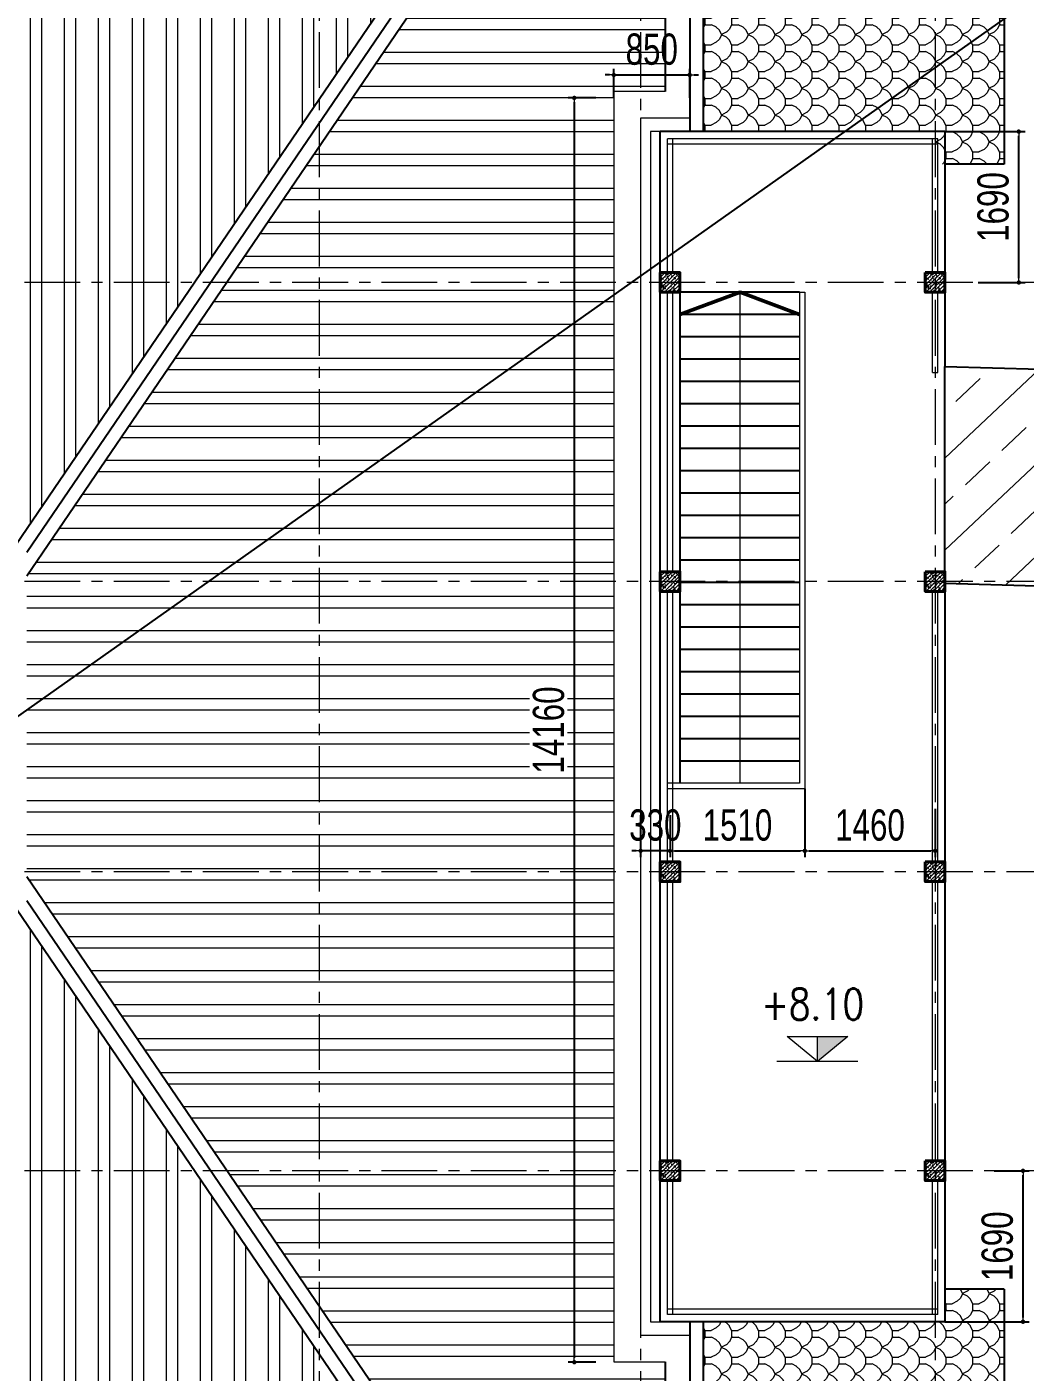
# Model space of a CAD drawing. Header units: millimetres. Extents: x -519517 to -431282, y -372679 to 113618.
# Drawn here: x -458429 to -447246, y -50855 to -35789 of the extents above; entities that cross this region are included whole.
import ezdxf
from ezdxf.enums import TextEntityAlignment as Align

# ---------------------------------------------------------------- set-up
doc = ezdxf.new("R2010")
doc.units = ezdxf.units.MM
doc.header["$LTSCALE"] = 5
for name, pattern in [('CENTER2', [28.575, 19.05, -3.175, 3.175, -3.175]), ('CENTERX2', [4, 2.5, -0.5, 0.5, -0.5]), ('DASHDOT', [1, 0.5, -0.25, 0, -0.25])]:
    doc.linetypes.add(name, pattern=pattern)
doc.layers.get('0').update_dxf_attribs({"linetype": 'CENTER2'})
for name, color, linetype, lineweight in [('2', 2, 'Continuous', 20), ('BICO-8-THAY2', 8, 'Continuous', 20), ('cat1', 30, 'Continuous', 50), ('hatch1', 136, 'Continuous', 9), ('LC Dim', 8, 'Continuous', 18), ('LC Hatch', 252, 'Continuous', 9), ('LC Net dam2', 6, 'Continuous', 40), ('LC Net thay', 7, 'Continuous', 25), ('LC Net truc', 79, 'DASHDOT', 13), ('LC Text1', 3, 'Continuous', 20), ('LC Text2', 7, 'Continuous', 25), ('manh1', 67, 'Continuous', 13)]:
    doc.layers.add(name, color=color, linetype=linetype, lineweight=lineweight)
doc.layers.add('KCS_Plotter', color=11, linetype='Continuous', plot=False)
doc.styles.add('HOATBIF', font='hoatbif.shx', dxfattribs={"width": 0.75})
doc.styles.add('T1', font='Vnsimli.shx', dxfattribs={"width": 0.8})
doc.dimstyles.new('Copy of 1-110', dxfattribs={"dimscale": 110, "dimtxt": 2.5, "dimasz": 0.35, "dimexe": 0.5, "dimexo": 0, "dimgap": 0.8, "dimtad": 1, "dimdec": 0, "dimzin": 0, "dimdsep": 46, "dimtxsty": 'HOATBIF', "dimblk1": 'DOT', "dimblk2": 'DOT', "dimsah": 1, "dimcen": -1, "dimdle": 1, "dimclrd": 256, "dimclre": 256, "dimclrt": 4, "dimadec": 3, "dimazin": 2, "dimtfac": 0.333333, "dimtdec": 0, "dimtix": 1, "dimtmove": 2, "dimatfit": 3, "dimldrblk": 'DOT', "dimfxl": 1, "dimtvp": 0.833333, "dimtolj": 1, "dimtzin": 0, "dimarcsym": 0})
pattern_1 = [(116.56505, (-383331.25, 648304.44), (-299.99982, 6e-06), [63.167, -607.6535]), (116.56505, (-383331.25, 648004.44), (-299.99982, 6e-06), [63.167, -607.6535]), (153.43495, (-383393.48, 648394.92), (-299.999824, -6e-06), [60.3815, -610.439]), (153.43495, (-383393.48, 648094.92), (-299.999824, -6e-06), [60.3815, -610.439]), (135, (-383359.5, 648060.94), (-299.99995, 1e-13), [48.057, -376.207]), (225, (-383359.5, 647885.4), (-299.99995, 1e-13), [48.057, -376.207]), (90, (-383331.25, 647941.9), (-300, 9e-14), [62.5425, -237.4575]), (206.56505, (-383393.48, 648151.42), (-299.999824, 6e-06), [60.3815, -610.439]), (206.56505, (-383393.48, 647851.42), (-299.999824, 6e-06), [60.3815, -610.439]), (243.43495, (-383331.25, 648241.9), (-299.99982, -6e-06), [63.167, -607.6535]), (243.43495, (-383331.25, 647941.9), (-299.99982, -6e-06), [63.167, -607.6535]), (360, (-383631.25, 648010.67), (1e-13, 300), [68.771, -231.229]), (225, (-383472, 648072.9), (-299.99995, 1e-13), [48.057, -376.207]), (243.43495, (-383447.5, 648421.92), (-299.99982, -6e-06), [54.81, -616.01]), (243.43495, (-383447.5, 648121.92), (-299.99982, -6e-06), [54.81, -616.01]), (206.56505, (-383505.98, 648338.92), (-299.999824, 6e-06), [63.167, -607.6535]), (206.56505, (-383505.98, 648038.92), (-299.999824, 6e-06), [63.167, -607.6535]), (153.43495, (-383505.98, 648207.42), (-299.999824, -6e-06), [63.167, -607.6535]), (153.43495, (-383505.98, 647907.42), (-299.999824, -6e-06), [63.167, -607.6535]), (135, (-383472, 647873.44), (-299.99995, 1e-13), [48.057, -376.207]), (360, (-383631.25, 647935.67), (1e-13, 300), [68.771, -231.229]), (116.56505, (-383447.5, 648124.42), (-299.99982, 6e-06), [54.81, -616.01]), (116.56505, (-383447.5, 647824.42), (-299.99982, 6e-06), [54.81, -616.01])]

# ---------------------------------------------------------------- blocks, each defined once
blk = doc.blocks.new('DOT')
at = {"color": 0, "linetype": 'ByBlock'}
blk.add_line((-0.5, 0), (-1, 0), dxfattribs=at)
at = {"color": 0, "linetype": 'ByBlock', "const_width": 0.5}
blk.add_lwpolyline([(-0.25, 0, 1), (0.25, 0, 1)], format="xyb", close=True, dxfattribs=at)
blk = doc.blocks.new('*D243')
at = {"layer": 'Defpoints', "color": 0, "transparency": 16777216}
for p in [(-447593, -48601), (-447270, -48601), (-448144, -50291)]:
    blk.add_point(p, dxfattribs=at)
at = {"layer": 'LC Dim', "lineweight": -2, "transparency": 16777216}
for p, q in [((-447593, -48601), (-447200, -48601)), ((-447270, -50242), (-447270, -48650)), ((-448144, -50291), (-447200, -50291))]:
    blk.add_line(p, q, dxfattribs=at)
at = {"layer": 'LC Dim', "lineweight": -2, "transparency": 16777216, "xscale": 49, "yscale": 49, "zscale": 49}
for p, rotation in [((-447270, -48601), 90), ((-447270, -50291), 270)]:
    blk.add_blockref('DOT', p, dxfattribs=dict(at, rotation=rotation))
at = {"layer": 'LC Dim', "color": 4, "transparency": 16777216, "insert": (-447557, -49446), "char_height": 350, "attachment_point": 5, "rotation": 90, "style": 'HOATBIF'}
blk.add_mtext('\\A1;1690', dxfattribs=at)
blk = doc.blocks.new('_Dot')
at = {"color": 0, "linetype": 'ByBlock', "lineweight": -2}
blk.add_line((-0.5, 0), (-1, 0), dxfattribs=at)
at = {"color": 0, "linetype": 'ByBlock', "const_width": 0.5}
blk.add_lwpolyline([(-0.25, 0, 1), (0.25, 0, 1)], format="xyb", close=True, dxfattribs=at)
blk = doc.blocks.new('*D244')
at = {"layer": 'Defpoints', "color": 0, "transparency": 16777216}
for p in [(-448144, -36961), (-447317, -36961), (-447772, -38651)]:
    blk.add_point(p, dxfattribs=at)
at = {"layer": 'LC Dim', "lineweight": -2, "transparency": 16777216}
for p, q in [((-448144, -36961), (-447247, -36961)), ((-447317, -38602), (-447317, -37010)), ((-447772, -38651), (-447247, -38651))]:
    blk.add_line(p, q, dxfattribs=at)
at = {"layer": 'LC Dim', "lineweight": -2, "transparency": 16777216, "xscale": 49, "yscale": 49, "zscale": 49}
for p, rotation in [((-447317, -36961), 90), ((-447317, -38651), 270)]:
    blk.add_blockref('DOT', p, dxfattribs=dict(at, rotation=rotation))
at = {"layer": 'LC Dim', "color": 4, "transparency": 16777216, "insert": (-447604, -37806), "char_height": 350, "attachment_point": 5, "rotation": 90, "style": 'HOATBIF'}
blk.add_mtext('\\A1;1690', dxfattribs=at)
blk = doc.blocks.new('*D233')
at = {"layer": 'Defpoints', "color": 0, "transparency": 16777216}
for p in [(-449714, -44321), (-451224, -44619), (-449714, -45017)]:
    blk.add_point(p, dxfattribs=at)
at = {"layer": 'LC Dim', "lineweight": -2, "transparency": 16777216}
for p, q in [((-449714, -44321), (-449714, -45087)), ((-451224, -44619), (-451224, -45087)), ((-451175, -45017), (-449763, -45017))]:
    blk.add_line(p, q, dxfattribs=at)
at = {"layer": 'LC Dim', "lineweight": -2, "transparency": 16777216, "xscale": 49, "yscale": 49, "zscale": 49, "rotation": 180}
blk.add_blockref('DOT', (-451224, -45017), dxfattribs=at)
at = {"layer": 'LC Dim', "lineweight": -2, "transparency": 16777216, "xscale": 49, "yscale": 49, "zscale": 49}
blk.add_blockref('DOT', (-449714, -45017), dxfattribs=at)
at = {"layer": 'LC Dim', "color": 4, "transparency": 16777216, "insert": (-450469, -44730), "char_height": 350, "attachment_point": 5, "style": 'HOATBIF'}
blk.add_mtext('\\A1;1510', dxfattribs=at)
blk = doc.blocks.new('*D234')
at = {"layer": 'Defpoints', "color": 0, "transparency": 16777216}
for p in [(-451554, -44619), (-451224, -44619), (-451554, -45017)]:
    blk.add_point(p, dxfattribs=at)
at = {"layer": 'LC Dim', "lineweight": -2, "transparency": 16777216}
for p, q in [((-451554, -44619), (-451554, -45087)), ((-451224, -44619), (-451224, -45087)), ((-451603, -45017), (-451652, -45017)), ((-451224, -45017), (-451554, -45017)), ((-451175, -45017), (-451126, -45017))]:
    blk.add_line(p, q, dxfattribs=at)
at = {"layer": 'LC Dim', "lineweight": -2, "transparency": 16777216, "xscale": 49, "yscale": 49, "zscale": 49}
blk.add_blockref('DOT', (-451554, -45017), dxfattribs=at)
at = {"layer": 'LC Dim', "lineweight": -2, "transparency": 16777216, "xscale": 49, "yscale": 49, "zscale": 49, "rotation": 180}
blk.add_blockref('DOT', (-451224, -45017), dxfattribs=at)
at = {"layer": 'LC Dim', "color": 4, "transparency": 16777216, "insert": (-451389, -44730), "char_height": 350, "attachment_point": 5, "style": 'HOATBIF'}
blk.add_mtext('\\A1;330', dxfattribs=at)
blk = doc.blocks.new('*D235')
at = {"layer": 'Defpoints', "color": 0, "transparency": 16777216}
for p in [(-449714, -44546), (-448254, -44546), (-448254, -45017)]:
    blk.add_point(p, dxfattribs=at)
at = {"layer": 'LC Dim', "lineweight": -2, "transparency": 16777216}
for p, q in [((-449714, -44546), (-449714, -45087)), ((-448254, -44546), (-448254, -45087)), ((-449665, -45017), (-448303, -45017))]:
    blk.add_line(p, q, dxfattribs=at)
at = {"layer": 'LC Dim', "lineweight": -2, "transparency": 16777216, "xscale": 49, "yscale": 49, "zscale": 49, "rotation": 180}
blk.add_blockref('DOT', (-449714, -45017), dxfattribs=at)
at = {"layer": 'LC Dim', "lineweight": -2, "transparency": 16777216, "xscale": 49, "yscale": 49, "zscale": 49}
blk.add_blockref('DOT', (-448254, -45017), dxfattribs=at)
at = {"layer": 'LC Dim', "color": 4, "transparency": 16777216, "insert": (-448984, -44730), "char_height": 350, "attachment_point": 5, "style": 'HOATBIF'}
blk.add_mtext('\\A1;1460', dxfattribs=at)
blk = doc.blocks.new('Caodo1')
at = {"layer": 'LC Text1'}
blk.add_hatch(color=256, dxfattribs=at).paths.add_polyline_path([(0, 200), (0, 0), (243, 200)])
for p, q in [((0, 0), (0, 200)), ((324, 0), (-324, 0))]:
    blk.add_line(p, q, dxfattribs=at)
blk.add_lwpolyline([(-243, 200), (243, 200), (0, 0), (0, 0)], close=True, dxfattribs=at)
at = {"layer": 'LC Text1', "style": 'T1', "width": 0.8}
blk.add_attdef('%%P0,00', text='', height=250, dxfattribs=at).set_placement((-39, 460), align=Align.MIDDLE_CENTER)
blk = doc.blocks.new('*D246')
at = {"layer": 'Defpoints', "color": 0, "transparency": 16777216}
for p in [(-451004, -36327), (-451854, -36584), (-451004, -36584)]:
    blk.add_point(p, dxfattribs=at)
at = {"layer": 'LC Dim', "lineweight": -2, "transparency": 16777216}
for p, q in [((-451854, -36584), (-451854, -36257)), ((-451004, -36584), (-451004, -36257)), ((-451903, -36327), (-451952, -36327)), ((-451854, -36327), (-451004, -36327)), ((-450955, -36327), (-450906, -36327))]:
    blk.add_line(p, q, dxfattribs=at)
at = {"layer": 'LC Dim', "lineweight": -2, "transparency": 16777216, "xscale": 49, "yscale": 49, "zscale": 49}
blk.add_blockref('DOT', (-451854, -36327), dxfattribs=at)
at = {"layer": 'LC Dim', "lineweight": -2, "transparency": 16777216, "xscale": 49, "yscale": 49, "zscale": 49, "rotation": 180}
blk.add_blockref('DOT', (-451004, -36327), dxfattribs=at)
at = {"layer": 'LC Dim', "color": 4, "transparency": 16777216, "insert": (-451429, -36040), "char_height": 350, "attachment_point": 5, "style": 'HOATBIF'}
blk.add_mtext('\\A1;850', dxfattribs=at)
blk = doc.blocks.new('*D247')
at = {"layer": 'Defpoints', "color": 0, "transparency": 16777216}
for p in [(-452055, -36584), (-452297, -50744), (-452055, -50744)]:
    blk.add_point(p, dxfattribs=at)
at = {"layer": 'LC Dim', "lineweight": -2, "transparency": 16777216}
for p, q in [((-452055, -36584), (-452367, -36584)), ((-452297, -36633), (-452297, -50695)), ((-452055, -50744), (-452367, -50744))]:
    blk.add_line(p, q, dxfattribs=at)
at = {"layer": 'LC Dim', "lineweight": -2, "transparency": 16777216, "xscale": 49, "yscale": 49, "zscale": 49}
for p, rotation in [((-452297, -36584), 90), ((-452297, -50744), 270)]:
    blk.add_blockref('DOT', p, dxfattribs=dict(at, rotation=rotation))
at = {"layer": 'LC Dim', "color": 4, "transparency": 16777216, "insert": (-452584, -43664), "char_height": 350, "attachment_point": 5, "rotation": 90, "style": 'HOATBIF', "bg_fill": 3, "box_fill_scale": 1.1, "bg_fill_color": 256, "bg_fill_true_color": 13158600, "bg_fill_transparency": 0}
blk.add_mtext('\\A1;14160', dxfattribs=at)

msp = doc.modelspace()

# ---------------------------------------------------------------- hatches: boundary and pattern name
at = {"layer": 'hatch1'}
h = msp.add_hatch(dxfattribs=at)
h.set_pattern_fill('ANSI33', color=256, scale=3000)
h.set_pattern_definition([(43.343, (-442112.7, -32862.16), (-514.77, 545.445), []), (43.343, (-441582.56, -32877.5), (-514.77, 545.445), [375, -187.5])])
h.paths.add_polyline_path([(-440656.4, -37110.3), (-440828.7, -37105.3), (-440225.2, -36794.4), (-440646.9, -36782.2), (-440534.8, -32907.8), (-446342.4, -32739.8), (-446542, -39636.9), (-448144.2, -39590.5), (-448144.2, -42021.6), (-440804.7, -42233.9)])
at = {"layer": 'LC Hatch', "ltscale": 0.005}
h = msp.add_hatch(dxfattribs=at)
h.set_pattern_fill('ANSI32', color=256, scale=40, angle=45, style=0)
h.set_pattern_definition([(90, (-383331.25, 647824.4), (-381, 1e-13), []), (90, (-383204.25, 647951.4), (-381, 1e-13), [])])
h.paths.add_polyline_path([(-463497.7, -41675.8), (-458610.7, -41675.8), (-451460.7, -31175.8), (-470647.7, -31175.8)])
h.paths.add_polyline_path([(-463497.7, -45575.8), (-470647.7, -56075.8), (-451460.7, -56075.8), (-458610.7, -45575.8)])
h = msp.add_hatch(dxfattribs=at)
h.set_pattern_fill('ANSI32', color=256, scale=40, angle=-45, style=0)
h.set_pattern_definition([(360, (-383331.25, 647824.4), (1e-13, 381), []), (360, (-383204.25, 647697.4), (1e-13, 381), [])])
h.paths.add_polyline_path([(-470829.2, -55809.3), (-463679.2, -45309.3), (-463679.2, -41942.3), (-470829.2, -31442.3)])
h.paths.add_polyline_path([(-451854.2, -36510.8), (-451279.2, -36510.8), (-451279.2, -31442.3), (-458429.2, -41942.3), (-458429.2, -45309.3), (-451279.2, -55809.3), (-451279.2, -50740.8), (-451854.2, -50740.8)])
at = {"layer": 'LC Hatch'}
h = msp.add_hatch(dxfattribs=at)
h.set_pattern_fill('MISC02', color=256, scale=50, angle=90, style=0, pattern_type=2)
h.set_pattern_definition(pattern_1)
h.paths.add_polyline_path([(-450854.2, -32775.8), (-448254.2, -32775.8), (-448254.2, -35050.8), (-450854.2, -35050.8)])
h.paths.add_polyline_path([(-447479.2, -37325.8), (-448254.2, -37325.8), (-448254.2, -35050.8), (-447479.2, -35050.8)])
h.paths.add_polyline_path([(-448254.2, -32775.8), (-447479.2, -32775.8), (-447479.2, -35050.8), (-448254.2, -35050.8)])
h.paths.add_polyline_path([(-450854.2, -36960.8), (-448254.2, -36960.8), (-448254.2, -35050.8), (-450854.2, -35050.8)])
h = msp.add_hatch(dxfattribs=at)
h.set_pattern_fill('BETONG', color=256, scale=20, pattern_type=2)
h.set_pattern_definition([(0, (-192.94, -79091.13), (0, 103.923048), [2.5, -57.5]), (0, (-192.94, -79086.8), (0, 103.923048), [2.5, -57.5]), (120, (-192.94, -79091.13), (-90, -51.961524), [2.5, -57.5]), (120, (-189.19, -79088.97), (-90, -51.961524), [2.5, -57.5]), (0, (-162.94, -79039.17), (0, 103.923048), [2.5, -57.5]), (0, (-162.94, -79034.84), (0, 103.923048), [2.5, -57.5]), (120, (-162.94, -79039.17), (-90, -51.961524), [2.5, -57.5]), (120, (-159.19, -79037.01), (-90, -51.961524), [2.5, -57.5]), (60, (-190.44, -79091.13), (-90, 51.961524), [2.5, -57.5]), (60, (-194.19, -79088.97), (-90, 51.961524), [2.5, -57.5]), (60, (-160.44, -79143.1), (-90, 51.961524), [2.5, -57.5]), (60, (-164.19, -79140.93), (-90, 51.961524), [2.5, -57.5]), (45, (-192.944, -79091.134), (-21.2132034, 21.2132034), []), (50, (-192.94, -79091.13), (143.452037, -12.550427), [15, -165]), (355, (-192.94, -79091.13), (-27.750267, 150.438427), [12, -132]), (100.4514, (-180.99, -79092.18), (115.701876, 137.88791), [12.74804, -140.228422]), (46.1842, (-192.94, -79051.13), (213.44821, -33.1038), [22.5, -247.5]), (96.6356, (-175.16, -79053.9), (186.93254, 194.82357), [19.12206, -210.3426]), (351.1842, (-192.94, -79051.13), (186.93239, 194.82372), [18, -198]), (21, (-172.94, -79061.13), (119.38141, -80.523778), [15, -165]), (326, (-172.94, -79061.13), (48.663066, 145.03001), [12, -132]), (71.4514, (-163, -79067.84), (168.044526, 64.5061), [12.74804, -140.228422]), (37.5, (-192.944, -79091.134), (2.431971, 66.578771), [0, -130.4, 0, -134, 0, -132.5]), (7.5, (-192.944, -79091.134), (52.613907, 78.882342), [0, -76.4, 0, -127.4, 0, -50.5]), (327.5, (-237.544, -79091.134), (106.764487, -4.5109743), [0, -50, 0, -156, 0, -207]), (317.5, (-257.54, -79091.13), (116.637234, 20.020996), [0, -65, 0, -103.6, 0, -147])])
h.paths.add_polyline_path([(-451114.2, -38540.8), (-451334.2, -38540.8), (-451334.2, -38760.8), (-451114.2, -38760.8)])
h = msp.add_hatch(dxfattribs=at)
h.set_pattern_fill('BETONG', color=256, scale=20, pattern_type=2)
h.set_pattern_definition([(0, (2777.06, -79091.13), (0, 103.923048), [2.5, -57.5]), (0, (2777.06, -79086.8), (0, 103.923048), [2.5, -57.5]), (120, (2777.06, -79091.13), (-90, -51.961524), [2.5, -57.5]), (120, (2780.81, -79088.97), (-90, -51.961524), [2.5, -57.5]), (0, (2807.06, -79039.17), (0, 103.923048), [2.5, -57.5]), (0, (2807.06, -79034.84), (0, 103.923048), [2.5, -57.5]), (120, (2807.06, -79039.17), (-90, -51.961524), [2.5, -57.5]), (120, (2810.81, -79037.01), (-90, -51.961524), [2.5, -57.5]), (60, (2779.56, -79091.13), (-90, 51.961524), [2.5, -57.5]), (60, (2775.81, -79088.97), (-90, 51.961524), [2.5, -57.5]), (60, (2809.56, -79143.1), (-90, 51.961524), [2.5, -57.5]), (60, (2805.81, -79140.93), (-90, 51.961524), [2.5, -57.5]), (45, (2777.056, -79091.134), (-21.2132034, 21.2132034), []), (50, (2777.06, -79091.13), (143.452037, -12.550427), [15, -165]), (355, (2777.06, -79091.13), (-27.750267, 150.438427), [12, -132]), (100.4514, (2789.01, -79092.18), (115.701876, 137.88791), [12.74804, -140.228422]), (46.1842, (2777.06, -79051.13), (213.44821, -33.1038), [22.5, -247.5]), (96.6356, (2794.84, -79053.9), (186.93254, 194.82357), [19.12206, -210.3426]), (351.1842, (2777.06, -79051.13), (186.93239, 194.82372), [18, -198]), (21, (2797.06, -79061.13), (119.38141, -80.523778), [15, -165]), (326, (2797.06, -79061.13), (48.663066, 145.03001), [12, -132]), (71.4514, (2807, -79067.84), (168.044526, 64.5061), [12.74804, -140.228422]), (37.5, (2777.056, -79091.134), (2.431971, 66.578771), [0, -130.4, 0, -134, 0, -132.5]), (7.5, (2777.056, -79091.134), (52.613907, 78.882342), [0, -76.4, 0, -127.4, 0, -50.5]), (327.5, (2732.456, -79091.134), (106.764487, -4.5109743), [0, -50, 0, -156, 0, -207]), (317.5, (2712.46, -79091.13), (116.637234, 20.020996), [0, -65, 0, -103.6, 0, -147])])
h.paths.add_polyline_path([(-448144.2, -38540.8), (-448364.2, -38540.8), (-448364.2, -38760.8), (-448144.2, -38760.8)])
h = msp.add_hatch(dxfattribs=at)
h.set_pattern_fill('BETONG', color=256, scale=20, pattern_type=2)
h.set_pattern_definition([(0, (-192.94, -82441.13), (0, 103.923048), [2.5, -57.5]), (0, (-192.94, -82436.8), (0, 103.923048), [2.5, -57.5]), (120, (-192.94, -82441.13), (-90, -51.961524), [2.5, -57.5]), (120, (-189.19, -82438.97), (-90, -51.961524), [2.5, -57.5]), (0, (-162.94, -82389.17), (0, 103.923048), [2.5, -57.5]), (0, (-162.94, -82384.84), (0, 103.923048), [2.5, -57.5]), (120, (-162.94, -82389.17), (-90, -51.961524), [2.5, -57.5]), (120, (-159.19, -82387.01), (-90, -51.961524), [2.5, -57.5]), (60, (-190.44, -82441.13), (-90, 51.961524), [2.5, -57.5]), (60, (-194.19, -82438.97), (-90, 51.961524), [2.5, -57.5]), (60, (-160.44, -82493.1), (-90, 51.961524), [2.5, -57.5]), (60, (-164.19, -82490.93), (-90, 51.961524), [2.5, -57.5]), (45, (-192.944, -82441.134), (-21.2132034, 21.2132034), []), (50, (-192.94, -82441.13), (143.452037, -12.550427), [15, -165]), (355, (-192.94, -82441.13), (-27.750267, 150.438427), [12, -132]), (100.4514, (-180.99, -82442.18), (115.701876, 137.88791), [12.74804, -140.228422]), (46.1842, (-192.94, -82401.13), (213.44821, -33.1038), [22.5, -247.5]), (96.6356, (-175.16, -82403.9), (186.93254, 194.82357), [19.12206, -210.3426]), (351.1842, (-192.94, -82401.13), (186.93239, 194.82372), [18, -198]), (21, (-172.94, -82411.13), (119.38141, -80.523778), [15, -165]), (326, (-172.94, -82411.13), (48.663066, 145.03001), [12, -132]), (71.4514, (-163, -82417.84), (168.044526, 64.5061), [12.74804, -140.228422]), (37.5, (-192.944, -82441.134), (2.431971, 66.578771), [0, -130.4, 0, -134, 0, -132.5]), (7.5, (-192.944, -82441.134), (52.613907, 78.882342), [0, -76.4, 0, -127.4, 0, -50.5]), (327.5, (-237.544, -82441.134), (106.764487, -4.5109743), [0, -50, 0, -156, 0, -207]), (317.5, (-257.54, -82441.13), (116.637234, 20.020996), [0, -65, 0, -103.6, 0, -147])])
h.paths.add_polyline_path([(-451114.2, -41890.8), (-451334.2, -41890.8), (-451334.2, -42110.8), (-451114.2, -42110.8)])
h = msp.add_hatch(dxfattribs=at)
h.set_pattern_fill('BETONG', color=256, scale=20, pattern_type=2)
h.set_pattern_definition([(0, (2777.06, -82441.13), (0, 103.923048), [2.5, -57.5]), (0, (2777.06, -82436.8), (0, 103.923048), [2.5, -57.5]), (120, (2777.06, -82441.13), (-90, -51.961524), [2.5, -57.5]), (120, (2780.81, -82438.97), (-90, -51.961524), [2.5, -57.5]), (0, (2807.06, -82389.17), (0, 103.923048), [2.5, -57.5]), (0, (2807.06, -82384.84), (0, 103.923048), [2.5, -57.5]), (120, (2807.06, -82389.17), (-90, -51.961524), [2.5, -57.5]), (120, (2810.81, -82387.01), (-90, -51.961524), [2.5, -57.5]), (60, (2779.56, -82441.13), (-90, 51.961524), [2.5, -57.5]), (60, (2775.81, -82438.97), (-90, 51.961524), [2.5, -57.5]), (60, (2809.56, -82493.1), (-90, 51.961524), [2.5, -57.5]), (60, (2805.81, -82490.93), (-90, 51.961524), [2.5, -57.5]), (45, (2777.056, -82441.134), (-21.2132034, 21.2132034), []), (50, (2777.06, -82441.13), (143.452037, -12.550427), [15, -165]), (355, (2777.06, -82441.13), (-27.750267, 150.438427), [12, -132]), (100.4514, (2789.01, -82442.18), (115.701876, 137.88791), [12.74804, -140.228422]), (46.1842, (2777.06, -82401.13), (213.44821, -33.1038), [22.5, -247.5]), (96.6356, (2794.84, -82403.9), (186.93254, 194.82357), [19.12206, -210.3426]), (351.1842, (2777.06, -82401.13), (186.93239, 194.82372), [18, -198]), (21, (2797.06, -82411.13), (119.38141, -80.523778), [15, -165]), (326, (2797.06, -82411.13), (48.663066, 145.03001), [12, -132]), (71.4514, (2807, -82417.84), (168.044526, 64.5061), [12.74804, -140.228422]), (37.5, (2777.056, -82441.134), (2.431971, 66.578771), [0, -130.4, 0, -134, 0, -132.5]), (7.5, (2777.056, -82441.134), (52.613907, 78.882342), [0, -76.4, 0, -127.4, 0, -50.5]), (327.5, (2732.456, -82441.134), (106.764487, -4.5109743), [0, -50, 0, -156, 0, -207]), (317.5, (2712.46, -82441.13), (116.637234, 20.020996), [0, -65, 0, -103.6, 0, -147])])
h.paths.add_polyline_path([(-448144.2, -41890.8), (-448364.2, -41890.8), (-448364.2, -42110.8), (-448144.2, -42110.8)])
h = msp.add_hatch(dxfattribs=at)
h.set_pattern_fill('BETONG', color=256, scale=20, pattern_type=2)
h.set_pattern_definition([(0, (-192.94, -85691.13), (0, 103.923048), [2.5, -57.5]), (0, (-192.94, -85686.8), (0, 103.923048), [2.5, -57.5]), (120, (-192.94, -85691.13), (-90, -51.961524), [2.5, -57.5]), (120, (-189.19, -85688.97), (-90, -51.961524), [2.5, -57.5]), (0, (-162.94, -85639.17), (0, 103.923048), [2.5, -57.5]), (0, (-162.94, -85634.84), (0, 103.923048), [2.5, -57.5]), (120, (-162.94, -85639.17), (-90, -51.961524), [2.5, -57.5]), (120, (-159.19, -85637.01), (-90, -51.961524), [2.5, -57.5]), (60, (-190.44, -85691.13), (-90, 51.961524), [2.5, -57.5]), (60, (-194.19, -85688.97), (-90, 51.961524), [2.5, -57.5]), (60, (-160.44, -85743.1), (-90, 51.961524), [2.5, -57.5]), (60, (-164.19, -85740.93), (-90, 51.961524), [2.5, -57.5]), (45, (-192.944, -85691.134), (-21.2132034, 21.2132034), []), (50, (-192.94, -85691.13), (143.452037, -12.550427), [15, -165]), (355, (-192.94, -85691.13), (-27.750267, 150.438427), [12, -132]), (100.4514, (-180.99, -85692.18), (115.701876, 137.88791), [12.74804, -140.228422]), (46.1842, (-192.94, -85651.13), (213.44821, -33.1038), [22.5, -247.5]), (96.6356, (-175.16, -85653.9), (186.93254, 194.82357), [19.12206, -210.3426]), (351.1842, (-192.94, -85651.13), (186.93239, 194.82372), [18, -198]), (21, (-172.94, -85661.13), (119.38141, -80.523778), [15, -165]), (326, (-172.94, -85661.13), (48.663066, 145.03001), [12, -132]), (71.4514, (-163, -85667.84), (168.044526, 64.5061), [12.74804, -140.228422]), (37.5, (-192.944, -85691.134), (2.431971, 66.578771), [0, -130.4, 0, -134, 0, -132.5]), (7.5, (-192.944, -85691.134), (52.613907, 78.882342), [0, -76.4, 0, -127.4, 0, -50.5]), (327.5, (-237.544, -85691.134), (106.764487, -4.5109743), [0, -50, 0, -156, 0, -207]), (317.5, (-257.54, -85691.13), (116.637234, 20.020996), [0, -65, 0, -103.6, 0, -147])])
h.paths.add_polyline_path([(-451114.2, -45140.8), (-451334.2, -45140.8), (-451334.2, -45360.8), (-451114.2, -45360.8)])
h = msp.add_hatch(dxfattribs=at)
h.set_pattern_fill('BETONG', color=256, scale=20, pattern_type=2)
h.set_pattern_definition([(0, (2777.06, -85691.13), (0, 103.923048), [2.5, -57.5]), (0, (2777.06, -85686.8), (0, 103.923048), [2.5, -57.5]), (120, (2777.06, -85691.13), (-90, -51.961524), [2.5, -57.5]), (120, (2780.81, -85688.97), (-90, -51.961524), [2.5, -57.5]), (0, (2807.06, -85639.17), (0, 103.923048), [2.5, -57.5]), (0, (2807.06, -85634.84), (0, 103.923048), [2.5, -57.5]), (120, (2807.06, -85639.17), (-90, -51.961524), [2.5, -57.5]), (120, (2810.81, -85637.01), (-90, -51.961524), [2.5, -57.5]), (60, (2779.56, -85691.13), (-90, 51.961524), [2.5, -57.5]), (60, (2775.81, -85688.97), (-90, 51.961524), [2.5, -57.5]), (60, (2809.56, -85743.1), (-90, 51.961524), [2.5, -57.5]), (60, (2805.81, -85740.93), (-90, 51.961524), [2.5, -57.5]), (45, (2777.056, -85691.134), (-21.2132034, 21.2132034), []), (50, (2777.06, -85691.13), (143.452037, -12.550427), [15, -165]), (355, (2777.06, -85691.13), (-27.750267, 150.438427), [12, -132]), (100.4514, (2789.01, -85692.18), (115.701876, 137.88791), [12.74804, -140.228422]), (46.1842, (2777.06, -85651.13), (213.44821, -33.1038), [22.5, -247.5]), (96.6356, (2794.84, -85653.9), (186.93254, 194.82357), [19.12206, -210.3426]), (351.1842, (2777.06, -85651.13), (186.93239, 194.82372), [18, -198]), (21, (2797.06, -85661.13), (119.38141, -80.523778), [15, -165]), (326, (2797.06, -85661.13), (48.663066, 145.03001), [12, -132]), (71.4514, (2807, -85667.84), (168.044526, 64.5061), [12.74804, -140.228422]), (37.5, (2777.056, -85691.134), (2.431971, 66.578771), [0, -130.4, 0, -134, 0, -132.5]), (7.5, (2777.056, -85691.134), (52.613907, 78.882342), [0, -76.4, 0, -127.4, 0, -50.5]), (327.5, (2732.456, -85691.134), (106.764487, -4.5109743), [0, -50, 0, -156, 0, -207]), (317.5, (2712.46, -85691.13), (116.637234, 20.020996), [0, -65, 0, -103.6, 0, -147])])
h.paths.add_polyline_path([(-448144.2, -45140.8), (-448364.2, -45140.8), (-448364.2, -45360.8), (-448144.2, -45360.8)])
h = msp.add_hatch(dxfattribs=at)
h.set_pattern_fill('BETONG', color=256, scale=20, pattern_type=2)
h.set_pattern_definition([(0, (-192.94, -89041.13), (0, 103.923048), [2.5, -57.5]), (0, (-192.94, -89036.8), (0, 103.923048), [2.5, -57.5]), (120, (-192.94, -89041.13), (-90, -51.961524), [2.5, -57.5]), (120, (-189.19, -89038.97), (-90, -51.961524), [2.5, -57.5]), (0, (-162.94, -88989.17), (0, 103.923048), [2.5, -57.5]), (0, (-162.94, -88984.84), (0, 103.923048), [2.5, -57.5]), (120, (-162.94, -88989.17), (-90, -51.961524), [2.5, -57.5]), (120, (-159.19, -88987.01), (-90, -51.961524), [2.5, -57.5]), (60, (-190.44, -89041.13), (-90, 51.961524), [2.5, -57.5]), (60, (-194.19, -89038.97), (-90, 51.961524), [2.5, -57.5]), (60, (-160.44, -89093.1), (-90, 51.961524), [2.5, -57.5]), (60, (-164.19, -89090.93), (-90, 51.961524), [2.5, -57.5]), (45, (-192.944, -89041.134), (-21.2132034, 21.2132034), []), (50, (-192.94, -89041.13), (143.452037, -12.550427), [15, -165]), (355, (-192.94, -89041.13), (-27.750267, 150.438427), [12, -132]), (100.4514, (-180.99, -89042.18), (115.701876, 137.88791), [12.74804, -140.228422]), (46.1842, (-192.94, -89001.13), (213.44821, -33.1038), [22.5, -247.5]), (96.6356, (-175.16, -89003.9), (186.93254, 194.82357), [19.12206, -210.3426]), (351.1842, (-192.94, -89001.13), (186.93239, 194.82372), [18, -198]), (21, (-172.94, -89011.13), (119.38141, -80.523778), [15, -165]), (326, (-172.94, -89011.13), (48.663066, 145.03001), [12, -132]), (71.4514, (-163, -89017.84), (168.044526, 64.5061), [12.74804, -140.228422]), (37.5, (-192.944, -89041.134), (2.431971, 66.578771), [0, -130.4, 0, -134, 0, -132.5]), (7.5, (-192.944, -89041.134), (52.613907, 78.882342), [0, -76.4, 0, -127.4, 0, -50.5]), (327.5, (-237.544, -89041.134), (106.764487, -4.5109743), [0, -50, 0, -156, 0, -207]), (317.5, (-257.54, -89041.13), (116.637234, 20.020996), [0, -65, 0, -103.6, 0, -147])])
h.paths.add_polyline_path([(-451114.2, -48490.8), (-451334.2, -48490.8), (-451334.2, -48710.8), (-451114.2, -48710.8)])
h = msp.add_hatch(dxfattribs=at)
h.set_pattern_fill('BETONG', color=256, scale=20, pattern_type=2)
h.set_pattern_definition([(0, (2777.06, -89041.13), (0, 103.923048), [2.5, -57.5]), (0, (2777.06, -89036.8), (0, 103.923048), [2.5, -57.5]), (120, (2777.06, -89041.13), (-90, -51.961524), [2.5, -57.5]), (120, (2780.81, -89038.97), (-90, -51.961524), [2.5, -57.5]), (0, (2807.06, -88989.17), (0, 103.923048), [2.5, -57.5]), (0, (2807.06, -88984.84), (0, 103.923048), [2.5, -57.5]), (120, (2807.06, -88989.17), (-90, -51.961524), [2.5, -57.5]), (120, (2810.81, -88987.01), (-90, -51.961524), [2.5, -57.5]), (60, (2779.56, -89041.13), (-90, 51.961524), [2.5, -57.5]), (60, (2775.81, -89038.97), (-90, 51.961524), [2.5, -57.5]), (60, (2809.56, -89093.1), (-90, 51.961524), [2.5, -57.5]), (60, (2805.81, -89090.93), (-90, 51.961524), [2.5, -57.5]), (45, (2777.056, -89041.134), (-21.2132034, 21.2132034), []), (50, (2777.06, -89041.13), (143.452037, -12.550427), [15, -165]), (355, (2777.06, -89041.13), (-27.750267, 150.438427), [12, -132]), (100.4514, (2789.01, -89042.18), (115.701876, 137.88791), [12.74804, -140.228422]), (46.1842, (2777.06, -89001.13), (213.44821, -33.1038), [22.5, -247.5]), (96.6356, (2794.84, -89003.9), (186.93254, 194.82357), [19.12206, -210.3426]), (351.1842, (2777.06, -89001.13), (186.93239, 194.82372), [18, -198]), (21, (2797.06, -89011.13), (119.38141, -80.523778), [15, -165]), (326, (2797.06, -89011.13), (48.663066, 145.03001), [12, -132]), (71.4514, (2807, -89017.84), (168.044526, 64.5061), [12.74804, -140.228422]), (37.5, (2777.056, -89041.134), (2.431971, 66.578771), [0, -130.4, 0, -134, 0, -132.5]), (7.5, (2777.056, -89041.134), (52.613907, 78.882342), [0, -76.4, 0, -127.4, 0, -50.5]), (327.5, (2732.456, -89041.134), (106.764487, -4.5109743), [0, -50, 0, -156, 0, -207]), (317.5, (2712.46, -89041.13), (116.637234, 20.020996), [0, -65, 0, -103.6, 0, -147])])
h.paths.add_polyline_path([(-448144.2, -48490.8), (-448364.2, -48490.8), (-448364.2, -48710.8), (-448144.2, -48710.8)])
h = msp.add_hatch(dxfattribs=at)
h.set_pattern_fill('MISC02', color=256, scale=50, angle=90, style=0, pattern_type=2)
h.set_pattern_definition(pattern_1)
h.paths.add_polyline_path([(-448254.2, -52200.8), (-448254.2, -54475.8), (-450854.2, -54475.8), (-450854.2, -52200.8)])
h.paths.add_polyline_path([(-447479.2, -54475.8), (-448254.2, -54475.8), (-448254.2, -52200.8), (-447479.2, -52200.8)])
h.paths.add_polyline_path([(-448254.2, -50290.8), (-450854.2, -50290.8), (-450854.2, -52200.8), (-448254.2, -52200.8)])
h.paths.add_polyline_path([(-448144.2, -49925.8), (-448144.2, -50290.8), (-448254.2, -50290.8), (-448254.2, -52200.8), (-447479.2, -52200.8), (-447479.2, -49925.8)])

# ---------------------------------------------------------------- linework, layer by layer
at = {"layer": '2', "color": 1}
for p, q in [((-451554.2, -36810.8), (-451554.2, -50440.8)), ((-451444.2, -36960.8), (-451444.2, -50290.8))]:
    msp.add_line(p, q, dxfattribs=at)
for points in [[(-451279.2, -36510.8), (-451854.2, -36510.8), (-451854.2, -50740.8), (-451279.2, -50740.8)], [(-451004.2, -36810.8), (-451554.2, -36810.8)], [(-450854.2, -36960.8), (-451444.2, -36960.8)], [(-451444.2, -50290.8), (-450854.2, -50290.8)], [(-451554.2, -50440.8), (-451004.2, -50440.8)]]:
    msp.add_lwpolyline(points, dxfattribs=at)
at = {"layer": 'BICO-8-THAY2'}
for p, q in [((-447479.2, -37325.8), (-448144.2, -37325.8)), ((-447479.2, -49925.8), (-448144.2, -49925.8)), ((-447479.2, -49925.8), (-447479.2, -54475.8))]:
    msp.add_line(p, q, dxfattribs=at)
at = {"layer": 'cat1'}
msp.add_lwpolyline([(-451114.2, -39010.8), (-450439.2, -38760.8), (-449774.2, -39010.8)], dxfattribs=at)
at = {"layer": 'hatch1'}
msp.add_lwpolyline([(-450439.2, -44260.8), (-450439.2, -38760.8)], dxfattribs=at)
at = {"layer": 'LC Net dam2'}
for points in [[(-451334.2, -38540.8), (-451114.2, -38540.8), (-451114.2, -38760.8), (-451334.2, -38760.8)], [(-448364.2, -38540.8), (-448144.2, -38540.8), (-448144.2, -38760.8), (-448364.2, -38760.8)], [(-451334.2, -41890.8), (-451114.2, -41890.8), (-451114.2, -42110.8), (-451334.2, -42110.8)], [(-448364.2, -41890.8), (-448144.2, -41890.8), (-448144.2, -42110.8), (-448364.2, -42110.8)], [(-451334.2, -45140.8), (-451114.2, -45140.8), (-451114.2, -45360.8), (-451334.2, -45360.8)], [(-448364.2, -45140.8), (-448144.2, -45140.8), (-448144.2, -45360.8), (-448364.2, -45360.8)], [(-451334.2, -48490.8), (-451114.2, -48490.8), (-451114.2, -48710.8), (-451334.2, -48710.8)], [(-448364.2, -48490.8), (-448144.2, -48490.8), (-448144.2, -48710.8), (-448364.2, -48710.8)]]:
    msp.add_lwpolyline(points, close=True, dxfattribs=at)
at = {"layer": 'LC Net thay'}
for p, q in [((-451460.7, -31175.8), (-458610.7, -41675.8)), ((-451279.2, -31175.8), (-458429.2, -41675.8)), ((-451279.2, -31442.3), (-458429.2, -41942.3)), ((-447479.2, -32775.8), (-447479.2, -37325.8)), ((-448144.2, -36960.8), (-451334.2, -36960.8)), ((-451334.2, -50290.8), (-451334.2, -36960.8)), ((-448144.2, -36960.8), (-448144.2, -39590.5)), ((-447479.2, -37325.8), (-448144.2, -37325.8)), ((-449774.2, -38760.8), (-451114.2, -38760.8)), ((-451114.2, -38760.8), (-451114.2, -44260.8)), ((-449774.2, -39010.8), (-451114.2, -39010.8)), ((-449774.2, -39260.8), (-451114.2, -39260.8)), ((-449774.2, -39510.8), (-451114.2, -39510.8)), ((-449774.2, -39760.8), (-451114.2, -39760.8)), ((-449774.2, -40010.8), (-451114.2, -40010.8)), ((-449774.2, -40260.8), (-451114.2, -40260.8)), ((-449774.2, -40510.8), (-451114.2, -40510.8)), ((-449774.2, -40760.8), (-451114.2, -40760.8)), ((-449774.2, -41010.8), (-451114.2, -41010.8)), ((-449774.2, -41260.8), (-451114.2, -41260.8)), ((-449774.2, -41510.8), (-451114.2, -41510.8)), ((-449774.2, -41760.8), (-451114.2, -41760.8)), ((-449774.2, -42010.8), (-451114.2, -42010.8)), ((-448144.2, -42110.8), (-448144.2, -50290.8)), ((-449774.2, -42260.8), (-451114.2, -42260.8)), ((-449774.2, -42510.8), (-451114.2, -42510.8)), ((-449774.2, -42760.8), (-451114.2, -42760.8)), ((-449774.2, -43010.8), (-451114.2, -43010.8)), ((-449774.2, -43260.8), (-451114.2, -43260.8)), ((-449774.2, -43510.8), (-451114.2, -43510.8)), ((-449774.2, -43760.8), (-451114.2, -43760.8)), ((-449774.2, -44010.8), (-451114.2, -44010.8)), ((-451279.2, -55809.3), (-458429.2, -45309.3)), ((-451460.7, -56075.8), (-458610.7, -45575.8)), ((-451279.2, -56075.8), (-458429.2, -45575.8)), ((-447479.2, -49925.8), (-448144.2, -49925.8)), ((-447479.2, -49925.8), (-447479.2, -54475.8)), ((-448144.2, -50290.8), (-451334.2, -50290.8))]:
    msp.add_line(p, q, dxfattribs=at)
for points in [[(-450854.2, -50290.8), (-450854.2, -56500.8), (-471254.2, -56500.8), (-471254.2, -30750.8), (-450854.2, -30750.8), (-450854.2, -36960.8)], [(-451004.2, -50290.8), (-451004.2, -56350.8), (-471104.2, -56350.8), (-471104.2, -30900.8), (-451004.2, -30900.8), (-451004.2, -36960.8)], [(-451279.2, -50740.8), (-451279.2, -56075.8), (-470829.2, -56075.8), (-470829.2, -31175.8), (-451279.2, -31175.8), (-451279.2, -36510.8)], [(-440804.7, -42233.9), (-448144.2, -42021.6), (-448144.2, -39590.5), (-446542, -39636.9), (-446342.4, -32739.8), (-440534.8, -32907.8)]]:
    msp.add_lwpolyline(points, dxfattribs=at)
at = {"layer": 'LC Net truc', "linetype": 'CENTERX2', "ltscale": 50}
for p, q in [((-455154.2, -28845.9), (-455154.2, -59073.4)), ((-451554.2, -28845.9), (-451554.2, -59073.4)), ((-448254.2, -28845.9), (-448254.2, -59073.4)), ((-443831.5, -38650.8), (-478260, -38650.8)), ((-443831.5, -42000.8), (-478260, -42000.8)), ((-443831.5, -45250.8), (-478260, -45250.8)), ((-443831.5, -48600.8), (-478260, -48600.8))]:
    msp.add_line(p, q, dxfattribs=at)
at = {"layer": 'manh1'}
for p, q in [((-448224.2, -37040.8), (-451254.2, -37040.8)), ((-451254.2, -38540.8), (-451254.2, -37040.8)), ((-451194.2, -38540.8), (-451194.2, -37040.8)), ((-448284.2, -38540.8), (-448284.2, -37040.8)), ((-448224.2, -38540.8), (-448224.2, -37040.8)), ((-448224.2, -37100.8), (-451254.2, -37100.8)), ((-451254.2, -41890.8), (-451254.2, -38760.8)), ((-451194.2, -41890.8), (-451194.2, -38760.8)), ((-449774.2, -38760.8), (-449774.2, -44260.8)), ((-449774.2, -38760.8), (-449714.2, -38760.8)), ((-449714.2, -38760.8), (-449714.2, -44320.8)), ((-448284.2, -39660.4), (-448284.2, -38760.8)), ((-448224.2, -39660.4), (-448224.2, -38760.8)), ((-448284.2, -39660.4), (-448224.2, -39660.4)), ((-451254.2, -45140.8), (-451254.2, -42110.8)), ((-451194.2, -45140.8), (-451194.2, -42110.8)), ((-448284.2, -45140.8), (-448284.2, -42110.8)), ((-448224.2, -45140.8), (-448224.2, -42110.8)), ((-449774.2, -44260.8), (-451254.2, -44260.8)), ((-449714.2, -44320.8), (-451254.2, -44320.8)), ((-451254.2, -48490.8), (-451254.2, -45360.8)), ((-451194.2, -48490.8), (-451194.2, -45360.8)), ((-448284.2, -48490.8), (-448284.2, -45360.8)), ((-448224.2, -48490.8), (-448224.2, -45360.8)), ((-451254.2, -50210.8), (-451254.2, -48710.8)), ((-451194.2, -50210.8), (-451194.2, -48710.8)), ((-448284.2, -50210.8), (-448284.2, -48710.8)), ((-448224.2, -50210.8), (-448224.2, -48710.8)), ((-448224.2, -50150.8), (-451254.2, -50150.8)), ((-448224.2, -50210.8), (-451254.2, -50210.8))]:
    msp.add_line(p, q, dxfattribs=at)

# ---------------------------------------------------------------- block references
at = {"layer": 'LC Text1'}
ref = msp.add_blockref('Caodo1', (-449572.8, -47378.2), dxfattribs=dict(at, xscale=1.401625041179158, yscale=1.401625041179158, zscale=1.401625041179158))
ref.add_attrib('%%P0,00', '+8.10', dxfattribs={"layer": 'LC Text2', "height": 350.41, "style": 'T1', "width": 0.8}).set_placement((-449627.5, -46734.1), align=Align.MIDDLE_CENTER)

# ---------------------------------------------------------------- dimensions: what is measured, and where the dimension line sits
at = {"layer": 'LC Dim'}
for base, p1, p2, picture, middle in [((-451004.2, -36327.5), (-451854.2, -36583.6), (-451004.2, -36583.6), '*D246', (-451429.2, -36040.5)), ((-449714.2, -45016.9), (-451224.2, -44619.1), (-449714.2, -44320.8), '*D233', (-450469.2, -44729.9)), ((-451554.2, -45016.9), (-451224.2, -44619.1), (-451554.2, -44619.1), '*D234', (-451389.2, -44729.9)), ((-448254.2, -45016.9), (-449714.2, -44545.8), (-448254.2, -44545.8), '*D235', (-448984.2, -44729.9))]:
    dim = msp.add_linear_dim(base=base, p1=p1, p2=p2, dimstyle='Copy of 1-110', override={"dimscale": 140}, dxfattribs=at)
    dim.commit()
    dim.dimension.update_dxf_attribs({"geometry": picture, "text_midpoint": middle})
for base, p1, p2, picture, middle in [((-447317.3, -36960.8), (-447772.2, -38650.8), (-448144.2, -36960.8), '*D244', (-447604.3, -37805.8)), ((-447269.7, -48600.8), (-448144.2, -50290.8), (-447592.7, -48600.8), '*D243', (-447556.7, -49445.8))]:
    dim = msp.add_linear_dim(base=base, p1=p1, p2=p2, angle=90, dimstyle='Copy of 1-110', override={"dimscale": 140}, dxfattribs=at)
    dim.commit()
    dim.dimension.update_dxf_attribs({"geometry": picture, "text_midpoint": middle})

# ---------------------------------------------------------------- next in the draw order: dimensions: what is measured, and where the dimension line sits
dim = msp.add_linear_dim(base=(-452296.5, -50743.8), p1=(-452055, -36583.6), p2=(-452055, -50743.8), angle=90, dimstyle='Copy of 1-110', override={"dimscale": 140, "dimtfill": 1}, dxfattribs=at)
dim.commit()
dim.dimension.update_dxf_attribs({"geometry": '*D247', "text_midpoint": (-452583.5, -43663.7)})

# ---------------------------------------------------------------- next in the draw order: linework, layer by layer
at = {"layer": 'KCS_Plotter'}
msp.add_line((-490081.8, -65823.4), (-431281.8, -24243.4), dxfattribs=at)

doc.saveas('drawing.dxf')
